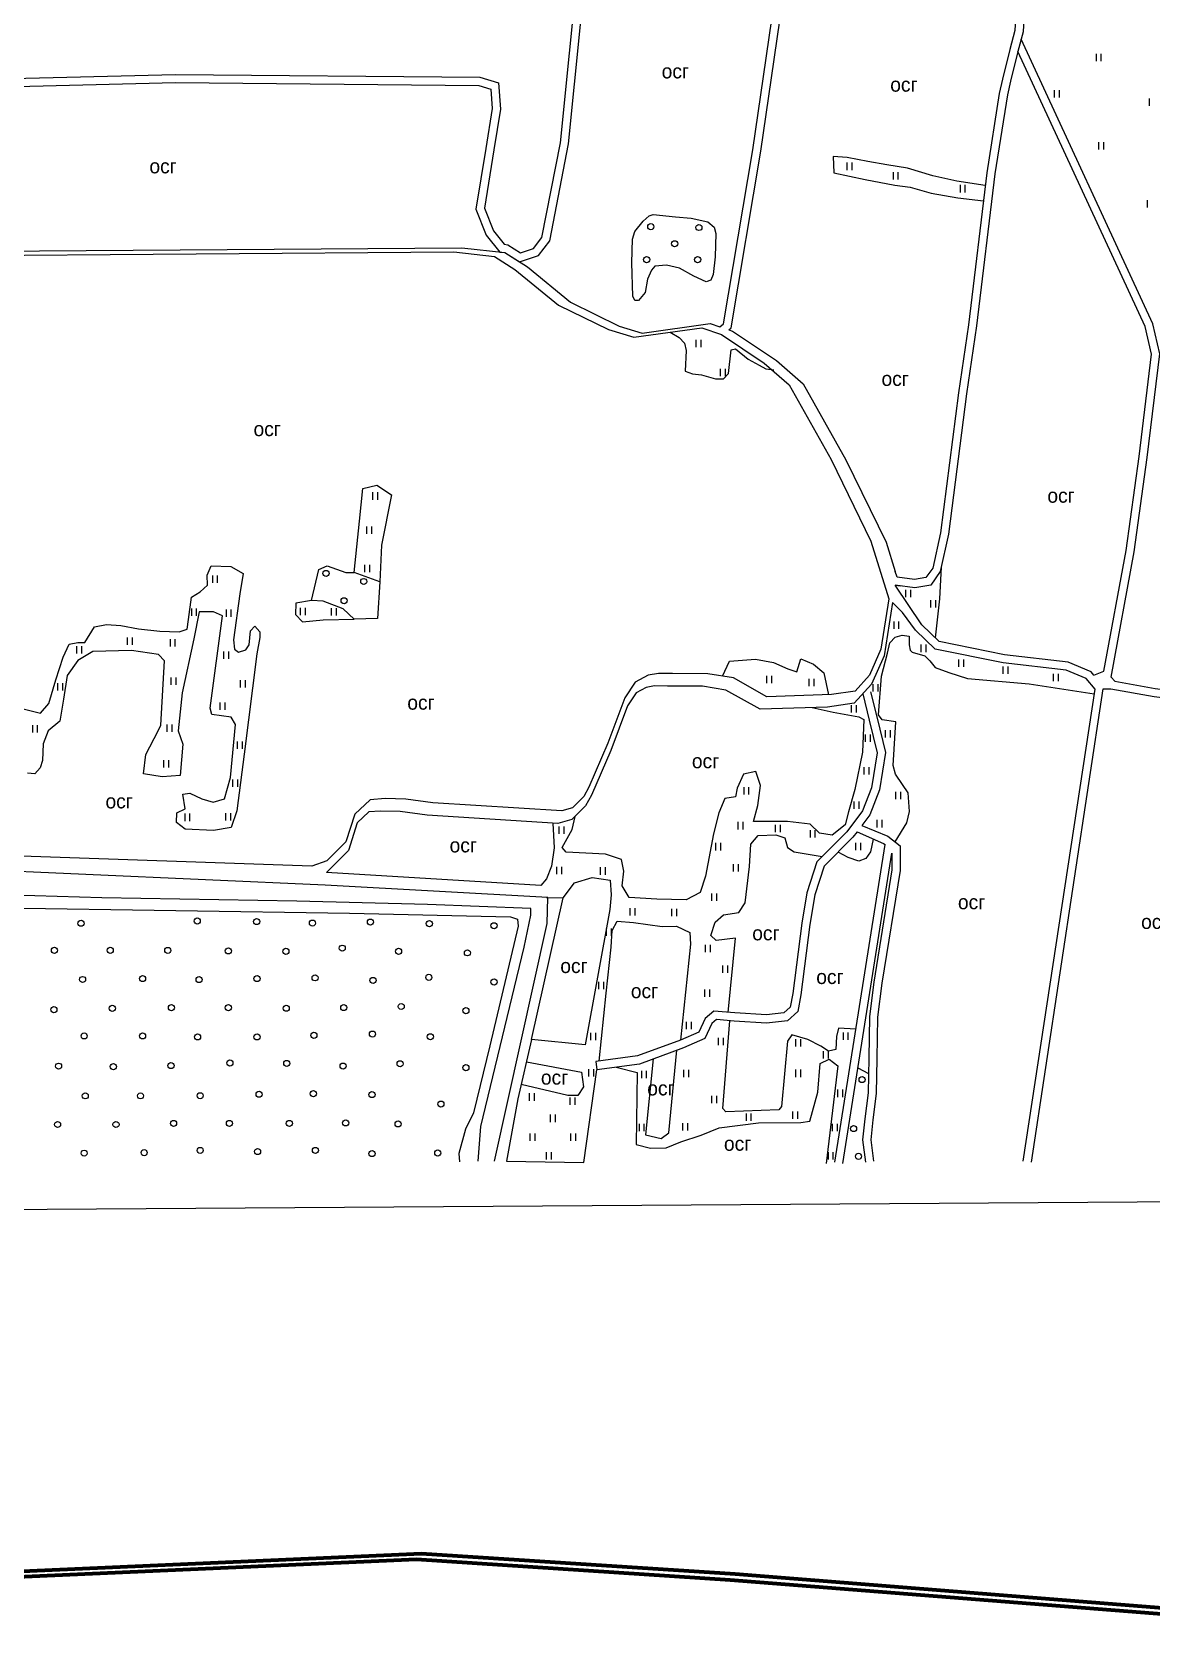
# Model space of a CAD drawing. Header units: millimetres. Extents: x 1378883 to 1389513, y 5662980 to 5673292.
# Drawn here: x 1386206 to 1386751, y 5663036 to 5663817 of the extents above; entities that cross this region are included whole.
import ezdxf

# ---------------------------------------------------------------- set-up
doc = ezdxf.new("R2010")
doc.units = ezdxf.units.MM
for name, color, linetype in [('вулиці', 7, 'Continuous'), ('КартаСкан', 252, 'Continuous'), ('межа по генплану', 7, 'Continuous')]:
    doc.layers.add(name, color=color, linetype=linetype)
picture_1 = doc.add_image_def('image1.tif', size_in_pixel=(29607, 29619))

msp = doc.modelspace()

# ---------------------------------------------------------------- linework, layer by layer
at = {"layer": 'вулиці', "color": 7}
for p, q in [((1386724.36, 5663802.34), (1386724.36, 5663805.94)), ((1386726.76, 5663802.34), (1386726.76, 5663805.94)), ((1386703.99, 5663784.69), (1386703.99, 5663788.29)), ((1386706.39, 5663784.69), (1386706.39, 5663788.29)), ((1386750.26, 5663780.54), (1386750.26, 5663784.14)), ((1386725.54, 5663759.21), (1386725.54, 5663762.81)), ((1386727.94, 5663759.21), (1386727.94, 5663762.81)), ((1386602.93, 5663749.28), (1386602.93, 5663752.88)), ((1386605.33, 5663749.28), (1386605.33, 5663752.88)), ((1386625.42, 5663744.67), (1386625.42, 5663748.27)), ((1386627.82, 5663744.67), (1386627.82, 5663748.27)), ((1386658.07, 5663738.38), (1386658.07, 5663741.98)), ((1386660.47, 5663738.38), (1386660.47, 5663741.98)), ((1386749.32, 5663730.98), (1386749.32, 5663734.58)), ((1386529.41, 5663662.94), (1386529.41, 5663666.54)), ((1386531.81, 5663662.94), (1386531.81, 5663666.54)), ((1386541.17, 5663648.74), (1386541.17, 5663652.34)), ((1386543.57, 5663648.74), (1386543.57, 5663652.34)), ((1386371.75, 5663588.55), (1386371.75, 5663592.15)), ((1386374.15, 5663588.55), (1386374.15, 5663592.15)), ((1386368.9, 5663571.93), (1386368.9, 5663575.53)), ((1386371.3, 5663571.93), (1386371.3, 5663575.53)), ((1386293.74, 5663548.07), (1386293.74, 5663551.67)), ((1386296.14, 5663548.07), (1386296.14, 5663551.67)), ((1386367.82, 5663553.19), (1386367.82, 5663556.79)), ((1386370.22, 5663553.19), (1386370.22, 5663556.79)), ((1386631.51, 5663541.03), (1386631.51, 5663544.63)), ((1386633.91, 5663541.03), (1386633.91, 5663544.63)), ((1386643.7, 5663535.93), (1386643.7, 5663539.53)), ((1386646.1, 5663535.93), (1386646.1, 5663539.53)), ((1386283.49, 5663531.96), (1386283.49, 5663535.56)), ((1386285.89, 5663531.96), (1386285.89, 5663535.56)), ((1386300.38, 5663531.38), (1386300.38, 5663534.98)), ((1386302.78, 5663531.38), (1386302.78, 5663534.98)), ((1386336.48, 5663532.25), (1386336.48, 5663535.85)), ((1386338.88, 5663532.25), (1386338.88, 5663535.85)), ((1386351.6, 5663532.05), (1386351.6, 5663535.65)), ((1386354, 5663532.05), (1386354, 5663535.65)), ((1386625.75, 5663525.6), (1386625.75, 5663529.2)), ((1386628.15, 5663525.6), (1386628.15, 5663529.2)), ((1386252.28, 5663517.72), (1386252.28, 5663521.32)), ((1386254.68, 5663517.72), (1386254.68, 5663521.32)), ((1386273.08, 5663516.94), (1386273.08, 5663520.54)), ((1386275.48, 5663516.94), (1386275.48, 5663520.54)), ((1386227.53, 5663513.58), (1386227.53, 5663517.18)), ((1386229.93, 5663513.58), (1386229.93, 5663517.18)), ((1386299.15, 5663510.95), (1386299.15, 5663514.55)), ((1386301.55, 5663510.95), (1386301.55, 5663514.55)), ((1386639.02, 5663514.28), (1386639.02, 5663517.88)), ((1386641.42, 5663514.28), (1386641.42, 5663517.88)), ((1386657.34, 5663507.11), (1386657.34, 5663510.71)), ((1386659.74, 5663507.11), (1386659.74, 5663510.71)), ((1386678.94, 5663503.62), (1386678.94, 5663507.22)), ((1386681.34, 5663503.62), (1386681.34, 5663507.22)), ((1386218.31, 5663495.51), (1386218.31, 5663499.11)), ((1386220.71, 5663495.51), (1386220.71, 5663499.11)), ((1386273.49, 5663498.29), (1386273.49, 5663501.89)), ((1386275.89, 5663498.29), (1386275.89, 5663501.89)), ((1386307.34, 5663496.99), (1386307.34, 5663500.59)), ((1386309.74, 5663496.99), (1386309.74, 5663500.59)), ((1386563.74, 5663499.04), (1386563.74, 5663502.64)), ((1386566.14, 5663499.04), (1386566.14, 5663502.64)), ((1386584.47, 5663497.59), (1386584.47, 5663501.19)), ((1386586.87, 5663497.59), (1386586.87, 5663501.19)), ((1386615.67, 5663494.98), (1386615.67, 5663498.58)), ((1386618.07, 5663494.98), (1386618.07, 5663498.58)), ((1386703.48, 5663500.04), (1386703.48, 5663503.64)), ((1386705.88, 5663500.04), (1386705.88, 5663503.64)), ((1386297.35, 5663486.04), (1386297.35, 5663489.64)), ((1386299.75, 5663486.04), (1386299.75, 5663489.64)), ((1386605.02, 5663484.79), (1386605.02, 5663488.39)), ((1386607.42, 5663484.79), (1386607.42, 5663488.39)), ((1386206, 5663475.05), (1386206, 5663478.65)), ((1386208.4, 5663475.05), (1386208.4, 5663478.65)), ((1386271.56, 5663475.39), (1386271.56, 5663478.99)), ((1386273.96, 5663475.39), (1386273.96, 5663478.99)), ((1386611.89, 5663470.53), (1386611.89, 5663474.13)), ((1386614.29, 5663470.53), (1386614.29, 5663474.13)), ((1386621.68, 5663472.58), (1386621.68, 5663476.18)), ((1386624.08, 5663472.58), (1386624.08, 5663476.18)), ((1386305.89, 5663467.09), (1386305.89, 5663470.69)), ((1386308.29, 5663467.09), (1386308.29, 5663470.69)), ((1386269.87, 5663457.94), (1386269.87, 5663461.54)), ((1386272.27, 5663457.94), (1386272.27, 5663461.54)), ((1386611.17, 5663454.51), (1386611.17, 5663458.11)), ((1386613.57, 5663454.51), (1386613.57, 5663458.11)), ((1386303.6, 5663448.61), (1386303.6, 5663452.21)), ((1386306, 5663448.61), (1386306, 5663452.21)), ((1386552.66, 5663444.82), (1386552.66, 5663448.42)), ((1386555.06, 5663444.82), (1386555.06, 5663448.42)), ((1386626.61, 5663442.54), (1386626.61, 5663446.14)), ((1386629.01, 5663442.54), (1386629.01, 5663446.14)), ((1386280.23, 5663431.88), (1386280.23, 5663435.48)), ((1386282.63, 5663431.88), (1386282.63, 5663435.48)), ((1386300.11, 5663432.12), (1386300.11, 5663435.72)), ((1386302.51, 5663432.12), (1386302.51, 5663435.72)), ((1386606.34, 5663437.85), (1386606.34, 5663441.45)), ((1386608.74, 5663437.85), (1386608.74, 5663441.45)), ((1386462.58, 5663425.59), (1386462.58, 5663429.19)), ((1386464.98, 5663425.59), (1386464.98, 5663429.19)), ((1386549.76, 5663427.83), (1386549.76, 5663431.43)), ((1386552.16, 5663427.83), (1386552.16, 5663431.43)), ((1386567.97, 5663426.51), (1386567.97, 5663430.11)), ((1386570.37, 5663426.51), (1386570.37, 5663430.11)), ((1386584.97, 5663423.86), (1386584.97, 5663427.46)), ((1386587.37, 5663423.86), (1386587.37, 5663427.46)), ((1386617.61, 5663428.8), (1386617.61, 5663432.4)), ((1386620.01, 5663428.8), (1386620.01, 5663432.4)), ((1386538.91, 5663417.59), (1386538.91, 5663421.19)), ((1386541.31, 5663417.59), (1386541.31, 5663421.19)), ((1386607.18, 5663417.61), (1386607.18, 5663421.21)), ((1386609.58, 5663417.61), (1386609.58, 5663421.21)), ((1386461.39, 5663405.96), (1386461.39, 5663409.56)), ((1386463.79, 5663405.96), (1386463.79, 5663409.56)), ((1386482.78, 5663405.72), (1386482.78, 5663409.32)), ((1386485.18, 5663405.72), (1386485.18, 5663409.32)), ((1386547.59, 5663407.24), (1386547.59, 5663410.84)), ((1386549.99, 5663407.24), (1386549.99, 5663410.84)), ((1386536.96, 5663392.99), (1386536.96, 5663396.59)), ((1386539.36, 5663392.99), (1386539.36, 5663396.59)), ((1386497.18, 5663385.88), (1386497.18, 5663389.48)), ((1386499.58, 5663385.88), (1386499.58, 5663389.48)), ((1386517.5, 5663385.53), (1386517.5, 5663389.13)), ((1386519.9, 5663385.53), (1386519.9, 5663389.13)), ((1386485.61, 5663375.88), (1386485.61, 5663379.48)), ((1386488.01, 5663375.88), (1386488.01, 5663379.48)), ((1386533.89, 5663367.91), (1386533.89, 5663371.51)), ((1386536.29, 5663367.91), (1386536.29, 5663371.51)), ((1386542.33, 5663357.84), (1386542.33, 5663361.44)), ((1386544.73, 5663357.84), (1386544.73, 5663361.44)), ((1386481.96, 5663349.9), (1386481.96, 5663353.5)), ((1386484.36, 5663349.9), (1386484.36, 5663353.5)), ((1386533.52, 5663346.11), (1386533.52, 5663349.71)), ((1386535.92, 5663346.11), (1386535.92, 5663349.71)), ((1386524.59, 5663330.34), (1386524.59, 5663333.94)), ((1386526.99, 5663330.34), (1386526.99, 5663333.94)), ((1386477.99, 5663325.01), (1386477.99, 5663328.61)), ((1386480.39, 5663325.01), (1386480.39, 5663328.61)), ((1386540.26, 5663322.53), (1386540.26, 5663326.13)), ((1386542.66, 5663322.53), (1386542.66, 5663326.13)), ((1386577.95, 5663322.01), (1386577.95, 5663325.61)), ((1386580.35, 5663322.01), (1386580.35, 5663325.61)), ((1386601.07, 5663325.18), (1386601.07, 5663328.78)), ((1386603.47, 5663325.18), (1386603.47, 5663328.78)), ((1386591.4, 5663316.1), (1386591.4, 5663319.7)), ((1386593.8, 5663316.1), (1386593.8, 5663319.7)), ((1386477, 5663307.27), (1386477, 5663310.87)), ((1386479.4, 5663307.27), (1386479.4, 5663310.87)), ((1386502.79, 5663306.53), (1386502.79, 5663310.13)), ((1386505.19, 5663306.53), (1386505.19, 5663310.13)), ((1386523.31, 5663306.98), (1386523.31, 5663310.58)), ((1386525.71, 5663306.98), (1386525.71, 5663310.58)), ((1386577.95, 5663307.07), (1386577.95, 5663310.67)), ((1386580.35, 5663307.07), (1386580.35, 5663310.67)), ((1386448.19, 5663295.55), (1386448.19, 5663299.15)), ((1386450.59, 5663295.55), (1386450.59, 5663299.15)), ((1386467.93, 5663293.45), (1386467.93, 5663297.05)), ((1386470.33, 5663293.45), (1386470.33, 5663297.05)), ((1386537, 5663294.32), (1386537, 5663297.92)), ((1386539.4, 5663294.32), (1386539.4, 5663297.92)), ((1386598.36, 5663297.32), (1386598.36, 5663300.92)), ((1386600.76, 5663297.32), (1386600.76, 5663300.92)), ((1386458.37, 5663285.13), (1386458.37, 5663288.73)), ((1386460.77, 5663285.13), (1386460.77, 5663288.73)), ((1386553.81, 5663285.71), (1386553.81, 5663289.31)), ((1386556.21, 5663285.71), (1386556.21, 5663289.31)), ((1386576.47, 5663286.68), (1386576.47, 5663290.28)), ((1386578.87, 5663286.68), (1386578.87, 5663290.28)), ((1386448.43, 5663275.95), (1386448.43, 5663279.55)), ((1386450.83, 5663275.95), (1386450.83, 5663279.55)), ((1386468.3, 5663275.95), (1386468.3, 5663279.55)), ((1386470.7, 5663275.95), (1386470.7, 5663279.55)), ((1386501.67, 5663280.63), (1386501.67, 5663284.23)), ((1386504.07, 5663280.63), (1386504.07, 5663284.23)), ((1386522.8, 5663280.99), (1386522.8, 5663284.59)), ((1386525.2, 5663280.99), (1386525.2, 5663284.59)), ((1386595.81, 5663280.64), (1386595.81, 5663284.24)), ((1386598.21, 5663280.64), (1386598.21, 5663284.24)), ((1386456.38, 5663266.9), (1386456.38, 5663270.5)), ((1386458.78, 5663266.9), (1386458.78, 5663270.5)), ((1386593.77, 5663266.81), (1386593.77, 5663270.41)), ((1386596.17, 5663266.81), (1386596.17, 5663270.41))]:
    msp.add_line(p, q, dxfattribs=at)
for points in [[(1386623.57, 5664071.07), (1386629.59, 5664058.75), (1386644.78, 5664030.43), (1386655.88, 5664004.2), (1386674.03, 5663971.78), (1386691.38, 5663941.77), (1386700.13, 5663925.35), (1386701.41, 5663913.84), (1386699.06, 5663884.19), (1386692.6, 5663856.88), (1386690.2, 5663845.4), (1386688.66, 5663816.61), (1386686.11, 5663807.07), (1386682.47, 5663792.61), (1386680.98, 5663785.89), (1386674.94, 5663747.44), (1386665.97, 5663673.29), (1386661.06, 5663640.1), (1386652.37, 5663571.79), (1386648.32, 5663553.59), (1386643.64, 5663546.9), (1386635.84, 5663545.57), (1386626.25, 5663546.9), (1386628.74, 5663546.56)], [(1386075.37, 5663786.91), (1386275.55, 5663791.89), (1386423.35, 5663790.53), (1386429.25, 5663788.72), (1386429.93, 5663779.2), (1386426.76, 5663759.71), (1386421.99, 5663730.26), (1386427.06, 5663717.52), (1386433.68, 5663709.27), (1386436.13, 5663708.99), (1386443.17, 5663704.55), (1386452.55, 5663707.66), (1386457.95, 5663714.71), (1386467.15, 5663761.99), (1386475.9, 5663849.47), (1386491.38, 5663925.93)], [(1386540.82, 5663672.83), (1386542.65, 5663674.37), (1386556.95, 5663759.1), (1386570.08, 5663849.76), (1386574.91, 5663875.94), (1386569.85, 5663884.67), (1386549.79, 5663895.53), (1386542.66, 5663900.13), (1386532.09, 5663903.8), (1386522.89, 5663904.49), (1386501.97, 5663915.06), (1386491.38, 5663925.93)], [(1386545.27, 5663671.35), (1386546.35, 5663672.26), (1386560.9, 5663758.48), (1386574.03, 5663849.11), (1386579.11, 5663876.67), (1386575.56, 5663882.79)], [(1385817.96, 5663783.43), (1385968.72, 5663787.57), (1386070.12, 5663790.78), (1386275.52, 5663795.89), (1386423.97, 5663794.53), (1386433.05, 5663791.74), (1386433.95, 5663779.02), (1386430.7, 5663759.07), (1386426.12, 5663730.71), (1386430.55, 5663719.56), (1386435.77, 5663713.06), (1386437.49, 5663712.86), (1386443.7, 5663708.94), (1386450.12, 5663711.07), (1386454.2, 5663716.4), (1386463.19, 5663762.58), (1386471.94, 5663850.07)], [(1386686.51, 5663847.29), (1386686.22, 5663845.92), (1386684.68, 5663817.24), (1386682.24, 5663808.07), (1386678.57, 5663793.53), (1386677.05, 5663786.63), (1386670.98, 5663747.99), (1386662.01, 5663673.83), (1386657.1, 5663640.64), (1386648.42, 5663572.47), (1386644.59, 5663555.23), (1386641.32, 5663550.57), (1386635.77, 5663549.61), (1386627.27, 5663550.8), (1386626.34, 5663553.61)], [(1386731.61, 5663502.04), (1386742.86, 5663563.09), (1386749.13, 5663609.09), (1386755.25, 5663659.7), (1386751.87, 5663674.23), (1386687.72, 5663813.12)], [(1386723.16, 5663503.05), (1386728.08, 5663504.96), (1386738.91, 5663563.72), (1386745.16, 5663609.6), (1386751.19, 5663659.48), (1386748.07, 5663672.93), (1386686.11, 5663807.07)], [(1386670.23, 5663741.78), (1386656.42, 5663743.86), (1386644.74, 5663746.47), (1386632.26, 5663750.21), (1386622.25, 5663751.8), (1386612.95, 5663753.5), (1386602.85, 5663755.31), (1386596.16, 5663755.88), (1386596.39, 5663747.83), (1386611.7, 5663744.66), (1386626.22, 5663741.82), (1386633.6, 5663740.92), (1386643.92, 5663737.97), (1386656.85, 5663735.7), (1386669.31, 5663734.2)], [(1386508.44, 5663727.57), (1386519.21, 5663726.41), (1386526.97, 5663725.74), (1386534.99, 5663723.99), (1386538.16, 5663721.4), (1386538.91, 5663718.32), (1386538.58, 5663706.89), (1386537.66, 5663698.34), (1386536.49, 5663695.59), (1386534.15, 5663694.76), (1386528.23, 5663697.59), (1386521.13, 5663701.43), (1386514.87, 5663702.93), (1386509.19, 5663702.35), (1386507.52, 5663700.43), (1386505.6, 5663696.01), (1386504.51, 5663689.58), (1386501.26, 5663685.66), (1386499.51, 5663685.66), (1386498.42, 5663687.83), (1386497.92, 5663704.01), (1386498.34, 5663715.56), (1386499.51, 5663719.31), (1386503.43, 5663724.32), (1386506.35, 5663726.9), (1386508.44, 5663727.57)], [(1386136.82, 5663710.49), (1386149.88, 5663707.23), (1386163.29, 5663709.49), (1386415.07, 5663711.39), (1386436.13, 5663708.99), (1386447.07, 5663702.09), (1386468.06, 5663684.83), (1386491.85, 5663673.23), (1386503.05, 5663669.8), (1386536.16, 5663674.39), (1386540.82, 5663672.83)], [(1386159.94, 5663707.5), (1386411.16, 5663709.39), (1386431.07, 5663707.12), (1386441.02, 5663700.84), (1386462.18, 5663683.44), (1386486.67, 5663671.5), (1386499.02, 5663667.72), (1386532.08, 5663672.3), (1386541.63, 5663669.12), (1386562.4, 5663655.19), (1386574.7, 5663644.51), (1386595.07, 5663608.08), (1386614.48, 5663568.32), (1386623.27, 5663540.2), (1386619.4, 5663515.6), (1386613.77, 5663502.94), (1386606.74, 5663495.21), (1386595.32, 5663493.53), (1386563.76, 5663492.47), (1386547.51, 5663501.64), (1386535.03, 5663503.64), (1386517.78, 5663503.75), (1386510.96, 5663503.87), (1386505.89, 5663502.93), (1386499.65, 5663499.51), (1386494.59, 5663491.99), (1386486.33, 5663469.92), (1386477.03, 5663448.39), (1386474.56, 5663443.8), (1386469.02, 5663438.27), (1386463.79, 5663436.85), (1386400.94, 5663440.81), (1386387.79, 5663442.56), (1386377.72, 5663442.82), (1386370.47, 5663442.29), (1386362.95, 5663435.31), (1386358.63, 5663421.8), (1386349.37, 5663412.41), (1386342.01, 5663409.82), (1386195.91, 5663414.88)], [(1386516.63, 5663670.24), (1386521.05, 5663667.69), (1386523.72, 5663664.93), (1386524.48, 5663661.31), (1386523.91, 5663651.14), (1386527.52, 5663649.9), (1386531.9, 5663649.42), (1386538.76, 5663647.43), (1386542.66, 5663647.52), (1386545.04, 5663650), (1386546.37, 5663661.69), (1386548.56, 5663662.08), (1386554.75, 5663657.13), (1386560.08, 5663654.18), (1386563.23, 5663652.28), (1386567.13, 5663651.87)], [(1386545.27, 5663671.35), (1386547.12, 5663670.74), (1386568.54, 5663656.36), (1386581.55, 5663645.07), (1386602.32, 5663607.93), (1386621.91, 5663567.8), (1386626.34, 5663553.61)], [(1386341.8, 5663539.47), (1386345.44, 5663554.47), (1386349.54, 5663556.29), (1386358.64, 5663553.11), (1386362.73, 5663553.11), (1386365.24, 5663578.12), (1386366.83, 5663594.03), (1386373.66, 5663595.62), (1386380.94, 5663590.85), (1386375.93, 5663566.3), (1386375.25, 5663548.56), (1386362.73, 5663553.11)], [(1386198.14, 5663487.41), (1386209.78, 5663484.51), (1386213.8, 5663489.21), (1386217.26, 5663500.7), (1386220.83, 5663511.73), (1386223.73, 5663518.07), (1386227.96, 5663518.85), (1386231.41, 5663518.85), (1386236.2, 5663526.52), (1386241.99, 5663527.63), (1386249, 5663527.19), (1386257.61, 5663525.63), (1386267.97, 5663524.4), (1386277.43, 5663524.18), (1386281.22, 5663525.41), (1386281.88, 5663530.19), (1386283.45, 5663541.02), (1386287.68, 5663543.69), (1386291.13, 5663546.81), (1386291.02, 5663551.81), (1386292.91, 5663556.26), (1386302.53, 5663556.05), (1386308.54, 5663552.6), (1386306.87, 5663542.59), (1386303.86, 5663520.19), (1386304.31, 5663515.74), (1386306.31, 5663514.29), (1386309.88, 5663515.29), (1386311.43, 5663517.85), (1386312.1, 5663524.64), (1386314.33, 5663526.97), (1386316.67, 5663524.08), (1386316.67, 5663521.3), (1386315.22, 5663513.4), (1386308.99, 5663464.42), (1386305.5, 5663436.78), (1386302.67, 5663428.73), (1386294.17, 5663427.21), (1386280.23, 5663427.86), (1386276.09, 5663431.13), (1386276.31, 5663435.91), (1386280.23, 5663437.87), (1386279.14, 5663445.05), (1386282.63, 5663445.49), (1386288.51, 5663442.66), (1386293.96, 5663441.14), (1386299.4, 5663442.66), (1386302.45, 5663453.11), (1386304.85, 5663479), (1386302.67, 5663482.49), (1386293.3, 5663483.79), (1386292.43, 5663486.84), (1386298.53, 5663531.97), (1386294.17, 5663533.93), (1386287.2, 5663533.93), (1386284.59, 5663520.65), (1386278.92, 5663494.32), (1386276.96, 5663475.82), (1386279.14, 5663469.29), (1386277.84, 5663454.06), (1386269.12, 5663453.4), (1386259.97, 5663454.93), (1386261.06, 5663464.29), (1386267.16, 5663475.82), (1386268.47, 5663478.65), (1386270.21, 5663509.99), (1386267.38, 5663513.04), (1386254.09, 5663514.99), (1386235.36, 5663514.56), (1386227.95, 5663510.21), (1386222.73, 5663502.81), (1386220.98, 5663491.27), (1386219.24, 5663480.61), (1386213.58, 5663475.82), (1386211.18, 5663469.51), (1386210.74, 5663461.46), (1386209.57, 5663457.83), (1386207.12, 5663454.93), (1386203.41, 5663455.26)], [(1386648.77, 5663555.61), (1386647.87, 5663540.16), (1386645.76, 5663521.25)], [(1386375.25, 5663548.56), (1386374.11, 5663530.6), (1386362.73, 5663530.38), (1386357.27, 5663535.38), (1386347.49, 5663539.02), (1386341.8, 5663539.47)], [(1386723.16, 5663503.05), (1386721.79, 5663504.67), (1386710.68, 5663509.34), (1386679.63, 5663512.96), (1386647.68, 5663519.38), (1386639.31, 5663527.51), (1386626.25, 5663546.9), (1386626.25, 5663546.9)], [(1386341.8, 5663539.47), (1386334.29, 5663538.11), (1386334.06, 5663532.65), (1386337.47, 5663529.01), (1386347.49, 5663529.92), (1386362.73, 5663530.38)], [(1386625.04, 5663538.42), (1386620.95, 5663512.37), (1386614.84, 5663498.64), (1386606.41, 5663489.38), (1386593.35, 5663487.45), (1386560.45, 5663486.35), (1386543.85, 5663495.72), (1386532.38, 5663497.56), (1386515.41, 5663497.67), (1386508.97, 5663497.78), (1386504.93, 5663497.03), (1386500.1, 5663494.39), (1386495.85, 5663488.06), (1386487.72, 5663466.34), (1386478.31, 5663444.56), (1386475.48, 5663439.31), (1386468.78, 5663432.61), (1386461.87, 5663430.73), (1386398.23, 5663434.75), (1386385.15, 5663436.48), (1386375.49, 5663436.74), (1386369.83, 5663436.32), (1386364.11, 5663431.01), (1386359.83, 5663417.59), (1386349.24, 5663406.86)], [(1386688.75, 5663266.1), (1386723.7, 5663496.25), (1386719.36, 5663501.35), (1386709.65, 5663505.44), (1386679, 5663509.01), (1386645.74, 5663515.69), (1386636.29, 5663524.87), (1386629.9, 5663533.55), (1386625.04, 5663538.42)], [(1386626.34, 5663421.68), (1386631.98, 5663430.97), (1386633.36, 5663436.5), (1386632.72, 5663445.71), (1386629.85, 5663449.75), (1386626.55, 5663454.74), (1386625.38, 5663458.99), (1386626.66, 5663480.33), (1386619.96, 5663481.28), (1386618.25, 5663483.67), (1386619.64, 5663502.44), (1386622.51, 5663513.74), (1386623.73, 5663518.76), (1386626.33, 5663521.54), (1386629.71, 5663522.49), (1386633.18, 5663521.97), (1386633.18, 5663517.81), (1386633.7, 5663515.12), (1386634.57, 5663514.17), (1386640.81, 5663512.44), (1386643.24, 5663510.01), (1386645.76, 5663506.72), (1386652.52, 5663504.29), (1386661.61, 5663501.45), (1386691.58, 5663498.79), (1386723.35, 5663493.96)], [(1386542.18, 5663502.5), (1386545.57, 5663509.79), (1386558.22, 5663510.73), (1386566.96, 5663509.25), (1386573.96, 5663506.16), (1386578.4, 5663504.68), (1386580.28, 5663511), (1386586.47, 5663508.44), (1386591.59, 5663504.14), (1386593.89, 5663493.48)], [(1386731.61, 5663502.04), (1386733.42, 5663500.06), (1386753.05, 5663496.58), (1386776.17, 5663493.65), (1386795.34, 5663490.73), (1386802.08, 5663490.14), (1386812.9, 5663494.68), (1386817.29, 5663494.09), (1386900.78, 5663478.47), (1386932.51, 5663454.75), (1386946.02, 5663447.39), (1386950.73, 5663442.89), (1386952.57, 5663436.96), (1386947.52, 5663413.47), (1386937.78, 5663294.18), (1386935.19, 5663265.61)], [(1386610.49, 5663493.86), (1386613.58, 5663481.01), (1386617.54, 5663465.19), (1386614.83, 5663448.11), (1386610.46, 5663436.87), (1386602.73, 5663426.57), (1386588.14, 5663412), (1386583.34, 5663396.8), (1386580.84, 5663382.01), (1386576.46, 5663347.73), (1386575.21, 5663341.06), (1386572.08, 5663338.36), (1386563.54, 5663337.32), (1386548.12, 5663338.36), (1386537.9, 5663339.19), (1386533.74, 5663335.65), (1386530.61, 5663328.99), (1386521.65, 5663325.03), (1386500.81, 5663317.33), (1386480.37, 5663314.6)], [(1386614.37, 5663494.8), (1386617.47, 5663481.97), (1386621.62, 5663465.37), (1386618.72, 5663447.06), (1386613.99, 5663434.91), (1386610.08, 5663429.7)], [(1386692.7, 5663265.5), (1386727.75, 5663496.26)], [(1386727.75, 5663496.26), (1386731.38, 5663496.36), (1386752.45, 5663492.62), (1386775.62, 5663489.69), (1386794.87, 5663486.75), (1386802.71, 5663486.07)], [(1386585.82, 5663487.2), (1386596.02, 5663484.96), (1386608.57, 5663482.65), (1386610.99, 5663481.31), (1386610.32, 5663465.44), (1386606.6, 5663447.21), (1386603.59, 5663436.31), (1386601.89, 5663430.1), (1386595.68, 5663425.02), (1386589.47, 5663425.96), (1386584.95, 5663430.29), (1386573.85, 5663431.6), (1386557.29, 5663431.6), (1386559.36, 5663439.5), (1386560.68, 5663449.28), (1386558.42, 5663456.05), (1386552.39, 5663454.73), (1386549.38, 5663447.96), (1386548.44, 5663443.64), (1386543.36, 5663442.89), (1386540.35, 5663435.93), (1386537.71, 5663425.59), (1386533.93, 5663405.01), (1386531.29, 5663397.11), (1386524.52, 5663393.54), (1386510.21, 5663393.73), (1386496.66, 5663394.67), (1386493.27, 5663400.31), (1386494.03, 5663407.45), (1386492.9, 5663413.1), (1386485.18, 5663415.73), (1386465.92, 5663416.66), (1386464.06, 5663418.9), (1386468.84, 5663427.68), (1386470.29, 5663434.13)], [(1386459.46, 5663430.88), (1386460.06, 5663418.8), (1386458.89, 5663409.83), (1386456.45, 5663403.69), (1386453.61, 5663400.43), (1386349.24, 5663406.86)], [(1386607.75, 5663426.61), (1386605.75, 5663423.94), (1386591.66, 5663409.86), (1386587.24, 5663395.86), (1386584.8, 5663381.43), (1386580.41, 5663347.1), (1386578.88, 5663338.95), (1386573.78, 5663334.53), (1386563.65, 5663333.3), (1386547.82, 5663334.37), (1386539.23, 5663335.07), (1386536.99, 5663333.16), (1386533.6, 5663325.93), (1386523.15, 5663321.32), (1386501.78, 5663313.42), (1386480.9, 5663310.63)], [(1386607.75, 5663426.61), (1386620.7, 5663420.95), (1386621.37, 5663420.45)], [(1386610.08, 5663429.7), (1386622.72, 5663424.45), (1386628.73, 5663419.85), (1386628.73, 5663407.83), (1386619.89, 5663352.77), (1386617.74, 5663336.29), (1386617.41, 5663316.18), (1386617.09, 5663299.07), (1386615.44, 5663286.22), (1386614.45, 5663276.49), (1386615.77, 5663266.11)], [(1386544.99, 5663338.61), (1386548.51, 5663374.76), (1386539, 5663373.71), (1386536.46, 5663376.03), (1386538.57, 5663382.58), (1386542.59, 5663386.17), (1386550.2, 5663387.23), (1386553.17, 5663391.94), (1386555.28, 5663409.68), (1386555.92, 5663420.67), (1386559.51, 5663424.9), (1386568.18, 5663425.11), (1386572.62, 5663423.63), (1386573.89, 5663418.98), (1386577.06, 5663416.87), (1386590.75, 5663414.6)], [(1386596.83, 5663265.54), (1386621.37, 5663420.45)], [(1386615.57, 5663423.09), (1386614.31, 5663416.84), (1386611.97, 5663413.54), (1386608.57, 5663412.37), (1386603.46, 5663414.18), (1386598.5, 5663416.69)], [(1386600.78, 5663264.91), (1386624.73, 5663416.14)], [(1386624.73, 5663416.14), (1386624.73, 5663408.15), (1386615.93, 5663353.34), (1386613.75, 5663336.58), (1386613.41, 5663316.25), (1386613.1, 5663299.37), (1386611.47, 5663286.68), (1386610.43, 5663276.44), (1386611.8, 5663265.61)], [(1386431.11, 5663266.04), (1386456.78, 5663381.99), (1386457.03, 5663394.65), (1386348.5, 5663400.66), (1386173.43, 5663408.37)], [(1386456.46, 5663394.66), (1386464.59, 5663394.49), (1386470.12, 5663401.81), (1386478.58, 5663404.41), (1386487.36, 5663403.11), (1386487.87, 5663395.97), (1386487.2, 5663388.81), (1386475.32, 5663322.73), (1386449.16, 5663325.45), (1386464.59, 5663394.49)], [(1386423.09, 5663266.05), (1386424.42, 5663282.91), (1386445.53, 5663370.34), (1386448.72, 5663385.91), (1386448.72, 5663389.16), (1386398.41, 5663391.12), (1386334.73, 5663392.74), (1386239.72, 5663394.49), (1386185.06, 5663396.1), (1386183.12, 5663395.03), (1386182.04, 5663391.23)], [(1386171.07, 5663390.27), (1386173.55, 5663387.43), (1386130.06, 5663317.23), (1386130.56, 5663314.59), (1386133.32, 5663314.36), (1386182.04, 5663391.23), (1386184.97, 5663390), (1386191.17, 5663389.55), (1386360.41, 5663386.89), (1386438.84, 5663385.22), (1386442.27, 5663383.96), (1386442.62, 5663380.65), (1386428.73, 5663322.32), (1386420.77, 5663289.58), (1386416.94, 5663281.7), (1386413.69, 5663269.76), (1386413.92, 5663265.7)], [(1386481.99, 5663314.82), (1386485.5, 5663347.93), (1386487.83, 5663370.33), (1386488.46, 5663378.56), (1386490.79, 5663383), (1386498.82, 5663382.37), (1386512.78, 5663380.47), (1386519.75, 5663380.68), (1386526.31, 5663377.51), (1386526.52, 5663371.8), (1386521.65, 5663325.03)], [(1386607.09, 5663330.33), (1386598.68, 5663330.94), (1386597.73, 5663326.84), (1386597.41, 5663320.54), (1386593.78, 5663319.75), (1386590.15, 5663322.11), (1386583.68, 5663325.42), (1386575.94, 5663327.63), (1386573.89, 5663324.48), (1386570.89, 5663292.78), (1386569.63, 5663291.04), (1386543.74, 5663290.09), (1386542.32, 5663291.67), (1386545.81, 5663334.53)], [(1386449.16, 5663325.45), (1386442.44, 5663296.4), (1386436.89, 5663265.99), (1386474.66, 5663265.46), (1386480.9, 5663310.63)], [(1386508.42, 5663315.88), (1386504.69, 5663278.86), (1386512.27, 5663277.12), (1386516.06, 5663279.8), (1386519.96, 5663320.14)], [(1386446.63, 5663314.5), (1386473.51, 5663309.52), (1386474.49, 5663302.26), (1386471.74, 5663298.13), (1386466.82, 5663298.13), (1386444.06, 5663303.4)], [(1386480.37, 5663314.6), (1386480.9, 5663310.63)], [(1386490.3, 5663311.89), (1386500.63, 5663309.33), (1386500.04, 5663274.18), (1386507.12, 5663272.41), (1386514.78, 5663272.61), (1386521.86, 5663275.55), (1386531.69, 5663278.69), (1386540.62, 5663282.23), (1386559.68, 5663284.78), (1386580.32, 5663284.98), (1386584.65, 5663285.57), (1386588.58, 5663299.71), (1386589.76, 5663313.65), (1386594.08, 5663315.81), (1386598.4, 5663312.47), (1386592.7, 5663264.95)], [(1386608.17, 5663311.55), (1386613.27, 5663308.73)]]:
    msp.add_lwpolyline(points, dxfattribs=at)
for centre in [(1386507.23, 5663721.66), (1386530.67, 5663721.25), (1386518.85, 5663713.31), (1386505.19, 5663705.58), (1386530.05, 5663705.58), (1386348.95, 5663552.58), (1386367.36, 5663548.67), (1386357.74, 5663539.29), (1386229.55, 5663382.07), (1386286.17, 5663383.12), (1386315.15, 5663382.86), (1386342.35, 5663382.1), (1386370.58, 5663382.61), (1386399.31, 5663381.85), (1386430.83, 5663380.83), (1386216.59, 5663368.86), (1386243.79, 5663368.86), (1386271.85, 5663368.81), (1386301.35, 5663368.56), (1386329.39, 5663368.38), (1386356.85, 5663369.91), (1386384.3, 5663368.38), (1386417.87, 5663367.62), (1386259.56, 5663355.06), (1386315.33, 5663355.09), (1386343.63, 5663355.43), (1386399.05, 5663355.68), (1386230.32, 5663354.63), (1386287.11, 5663354.58), (1386371.85, 5663354.16), (1386430.83, 5663353.4), (1386216.33, 5663339.9), (1386244.81, 5663340.58), (1386273.63, 5663340.87), (1386301.35, 5663340.87), (1386329.57, 5663340.61), (1386357.61, 5663340.95), (1386385.58, 5663341.46), (1386417.1, 5663339.43), (1386231.08, 5663327.11), (1386259.56, 5663327.11), (1386286.35, 5663326.64), (1386315.33, 5663326.64), (1386343.04, 5663327.4), (1386371.59, 5663327.99), (1386399.81, 5663326.72), (1386218.62, 5663312.38), (1386245.32, 5663312.13), (1386273.38, 5663312.67), (1386302.11, 5663313.94), (1386329.82, 5663313.69), (1386357.28, 5663312.42), (1386385.07, 5663313.52), (1386417.13, 5663311.66), (1386610.19, 5663305.82), (1386231.59, 5663297.9), (1386258.54, 5663297.9), (1386287.62, 5663297.94), (1386316.35, 5663298.7), (1386342.79, 5663298.95), (1386371.34, 5663298.53), (1386404.92, 5663293.88), (1386358.55, 5663284.73), (1386218.11, 5663283.93), (1386246.59, 5663283.93), (1386274.65, 5663284.47), (1386301.86, 5663284.47), (1386331.09, 5663284.47), (1386384.08, 5663284.23), (1386606.05, 5663281.95), (1386231.08, 5663269.96), (1386260.32, 5663270.21), (1386287.62, 5663271.27), (1386315.59, 5663270.76), (1386343.81, 5663271.27), (1386371.36, 5663269.75), (1386403.4, 5663270.01), (1386608.44, 5663268.42)]:
    msp.add_circle(centre, 1.49, dxfattribs=at)
at = {"layer": 'межа по генплану', "color": 3, "lineweight": 70}
for points in [[(1386772.63, 5663043.84), (1386545.85, 5663061.83), (1386393.01, 5663071.8), (1386143.25, 5663060.79), (1385828.95, 5663036.06), (1385779.94, 5663036.03), (1385566.58, 5663078.55), (1385403.44, 5663103.99), (1385330.16, 5663285.53), (1385352.33, 5663319.97), (1385392, 5663375.43), (1385410.64, 5663438.79), (1385416.42, 5663522.23), (1385428.63, 5663619.99), (1385396.42, 5663731.41), (1385440.78, 5663786.02), (1385500.89, 5663855.5), (1385555.76, 5663897.55), (1385638.14, 5663971.95), (1385570.01, 5664147.97), (1385565.05, 5664208.41), (1385485.57, 5664373.12), (1385497.5, 5664776.96), (1385277.03, 5664898.87)], [(1386772.63, 5663043.84), (1386545.85, 5663061.83), (1386393.01, 5663071.8), (1386143.25, 5663060.79), (1385828.95, 5663036.06), (1385779.94, 5663036.03), (1385566.58, 5663078.55), (1385403.44, 5663103.99), (1385330.27, 5663284.91), (1385352.33, 5663319.97), (1385392, 5663375.43), (1385410.64, 5663438.79), (1385416.42, 5663522.23), (1385428.63, 5663619.99), (1385411.2, 5663732.79), (1385459.8, 5663789.7), (1385515.19, 5663854.08), (1385574.63, 5663928.59), (1385638.14, 5663971.95), (1385559.93, 5664141.19), (1385535.72, 5664203.07), (1385466.19, 5664376.6), (1385476.32, 5664769.48), (1385245.26, 5664881.57)], [(1386772.63, 5663043.84), (1386545.85, 5663061.83), (1386393.01, 5663071.8), (1386143.25, 5663060.79), (1385828.95, 5663036.06), (1385779.94, 5663036.03), (1385566.58, 5663078.55), (1385403.44, 5663103.99), (1385330.27, 5663284.91), (1385352.33, 5663319.97), (1385392, 5663375.43), (1385410.64, 5663438.79), (1385416.42, 5663522.23), (1385428.63, 5663619.99), (1385411.2, 5663732.79), (1385459.8, 5663789.7), (1385515.19, 5663854.08), (1385574.63, 5663928.59), (1385638.14, 5663971.95), (1385559.93, 5664141.19), (1385535.72, 5664203.07), (1385466.19, 5664376.6), (1385476.32, 5664769.48), (1385245.26, 5664881.57)]]:
    msp.add_lwpolyline(points, dxfattribs=at)
at = {"layer": 'межа по генплану', "color": 5, "lineweight": 70}
msp.add_lwpolyline([(1386772.63, 5663043.84), (1386545.85, 5663061.83), (1386393.01, 5663071.8), (1386143.25, 5663060.79), (1385828.95, 5663036.06), (1385779.94, 5663036.03), (1385566.58, 5663078.55), (1385403.44, 5663103.99), (1385330.27, 5663284.91), (1385352.33, 5663319.97), (1385392, 5663375.43), (1385410.64, 5663438.79), (1385416.42, 5663522.23), (1385428.63, 5663619.99), (1385411.2, 5663732.79), (1385459.8, 5663789.7), (1385515.19, 5663854.08), (1385574.63, 5663928.59), (1385638.14, 5663971.95), (1385559.93, 5664141.19), (1385535.72, 5664203.07), (1385466.19, 5664376.6), (1385476.32, 5664769.48), (1385245.26, 5664881.57)], dxfattribs=at)
msp.add_lwpolyline([(1386772.63, 5663043.84), (1386545.85, 5663061.83), (1386393.01, 5663071.8), (1386143.25, 5663060.79), (1385828.95, 5663036.06), (1385779.94, 5663036.03), (1385566.58, 5663078.55), (1385403.44, 5663103.99), (1385330.27, 5663284.91), (1385352.33, 5663319.97), (1385392, 5663375.43), (1385410.64, 5663438.79), (1385416.42, 5663522.23), (1385428.63, 5663619.99), (1385411.2, 5663732.79), (1385459.8, 5663789.7), (1385515.19, 5663854.08), (1385574.63, 5663928.59), (1385638.14, 5663971.95), (1385559.93, 5664141.19), (1385535.72, 5664203.07), (1385466.19, 5664376.6), (1385476.32, 5664769.48), (1385245.26, 5664881.57)], dxfattribs=at)
at = {"layer": 'межа по генплану', "color": 2, "lineweight": 70}
msp.add_lwpolyline([(1386772.63, 5663043.84), (1386545.85, 5663061.83), (1386393.01, 5663071.8), (1386143.25, 5663060.79), (1385828.95, 5663036.06), (1385779.94, 5663036.03), (1385566.58, 5663078.55), (1385403.44, 5663103.99), (1385330.27, 5663284.91), (1385352.33, 5663319.97), (1385392, 5663375.43), (1385410.64, 5663438.79), (1385416.42, 5663522.23), (1385428.63, 5663619.99), (1385411.2, 5663732.79), (1385459.8, 5663789.7), (1385515.19, 5663854.08), (1385574.63, 5663928.59), (1385638.14, 5663971.95), (1385559.93, 5664141.19), (1385535.72, 5664203.07), (1385466.19, 5664376.6), (1385476.32, 5664769.48), (1385245.26, 5664881.57)], dxfattribs=at)
at = {"layer": 'межа по генплану', "color": 1, "lineweight": 70}
msp.add_lwpolyline([(1386775.04, 5663046.64), (1386548.26, 5663064.63), (1386395.42, 5663074.6), (1386145.66, 5663063.59), (1385831.36, 5663038.87), (1385782.34, 5663038.83), (1385568.99, 5663081.35), (1385405.85, 5663106.79), (1385332.68, 5663287.71), (1385354.73, 5663322.77), (1385394.4, 5663378.23), (1385413.04, 5663441.6), (1385418.82, 5663525.04), (1385431.03, 5663622.79), (1385413.61, 5663735.59), (1385462.21, 5663792.5), (1385517.6, 5663856.88), (1385577.03, 5663931.4), (1385640.55, 5663974.75), (1385562.34, 5664143.99), (1385538.12, 5664205.87), (1385468.59, 5664379.4), (1385478.73, 5664772.28), (1385247.67, 5664884.37)], dxfattribs=at)

# ---------------------------------------------------------------- texts
at = {"layer": 'вулиці', "color": 7}
for p in [(1386512.52, 5663793.94), (1386623.9, 5663787.47), (1386262.89, 5663747.66), (1386619.65, 5663644.03), (1386313.62, 5663619.54), (1386700.5, 5663587.08), (1386388.57, 5663486.17), (1386527.25, 5663457.63), (1386241.48, 5663438.05), (1386409.16, 5663416.59), (1386656.9, 5663388.88), (1386746.18, 5663379.28), (1386556.65, 5663373.72), (1386463.12, 5663357.78), (1386587.85, 5663352.42), (1386497.49, 5663345.52), (1386453.66, 5663303.37), (1386505.49, 5663298.1), (1386542.87, 5663271.12)]:
    msp.add_text('осг', height=7, dxfattribs=at).set_placement(p)

# ---------------------------------------------------------------- pictures from other files: only their frames are drawn
at = {"layer": 'КартаСкан'}
image = msp.add_image(picture_1, insert=(1378952.03, 5663192.31), size_in_units=(10026.9, 10030.97), rotation=0.395435, dxfattribs=at)
image.dxf.flags = 15

doc.saveas('drawing.dxf')
